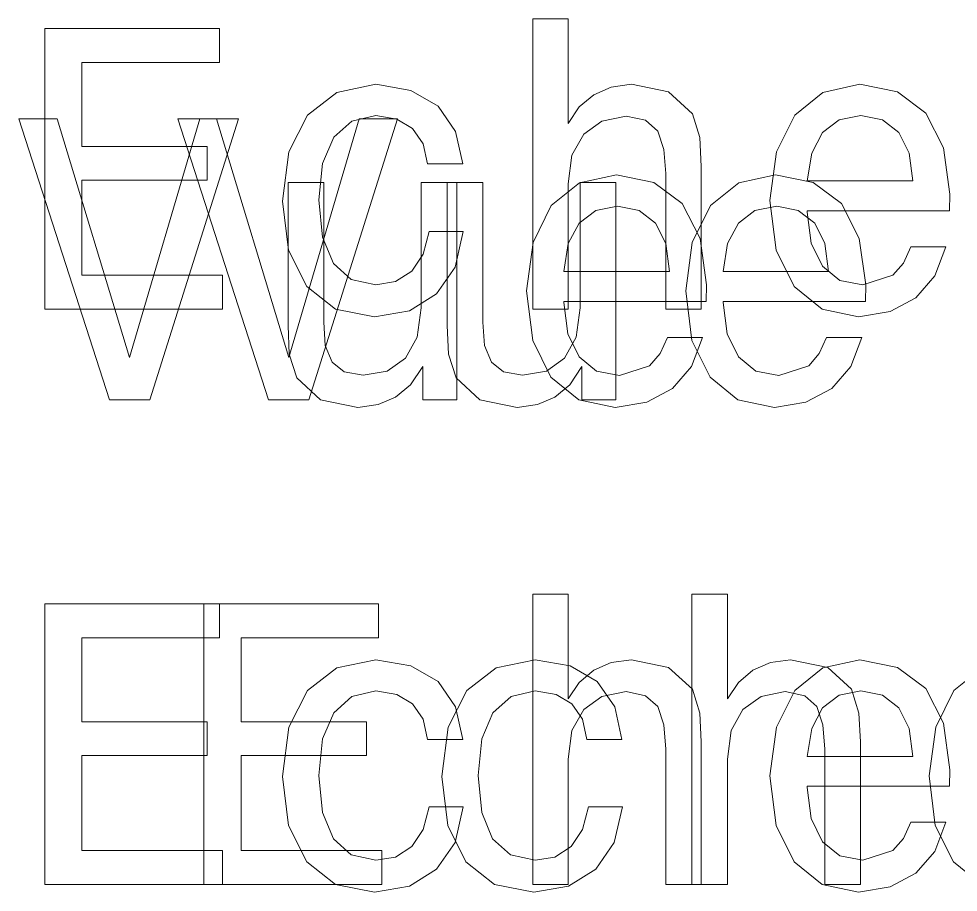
# Model space of a CAD drawing. Extents: x 468 to 804, y 295 to 621.
# Drawn here: x 591.25 to 602.96, y 386 to 396.89 of the extents above; entities that cross this region are included whole.
import ezdxf

# ---------------------------------------------------------------- set-up
doc = ezdxf.new("R2010")
doc.units = 0

msp = doc.modelspace()

# ---------------------------------------------------------------- linework, layer by layer
at = {"color": 7, "lineweight": 13}
for points in [[(597.655, 393.273), (598.099, 393.273), (598.099, 394.837), (598.144, 395.195), (598.291, 395.457), (598.518, 395.618), (598.82, 395.679), (599.062, 395.629), (599.214, 395.492), (599.289, 395.265), (599.314, 394.963), (599.314, 393.273), (599.758, 393.273), (599.758, 395.054), (599.738, 395.412), (599.647, 395.709), (599.35, 395.982), (598.886, 396.077), (598.633, 396.042), (598.417, 395.946), (598.235, 395.795), (598.099, 395.588), (598.099, 396.894), (597.655, 396.894)], [(591.568, 393.273), (593.787, 393.273), (593.787, 393.697), (592.032, 393.697), (592.032, 394.882), (593.595, 394.882), (593.595, 395.301), (592.032, 395.301), (592.032, 396.35), (593.747, 396.35), (593.747, 396.773), (591.568, 396.773)], [(596.344, 395.084), (596.783, 395.084), (596.692, 395.487), (596.475, 395.805), (596.137, 396.002), (595.698, 396.077), (595.214, 395.976), (594.846, 395.694), (594.614, 395.235), (594.533, 394.62), (594.609, 394.01), (594.836, 393.556), (595.194, 393.273), (595.683, 393.177), (596.117, 393.253), (596.455, 393.465), (596.687, 393.798), (596.788, 394.242), (596.364, 394.242), (596.288, 393.959), (596.147, 393.747), (595.945, 393.616), (595.698, 393.576), (595.391, 393.641), (595.169, 393.843), (595.033, 394.171), (594.987, 394.635), (595.033, 395.089), (595.174, 395.417), (595.401, 395.618), (595.698, 395.689), (595.961, 395.644), (596.157, 395.528), (596.288, 395.336)], [(601.079, 394.499), (602.855, 394.499), (602.86, 394.706), (602.779, 395.286), (602.557, 395.719), (602.204, 395.982), (601.735, 396.077), (601.276, 395.976), (600.923, 395.694), (600.696, 395.235), (600.615, 394.63), (600.691, 394.01), (600.918, 393.556), (601.266, 393.273), (601.72, 393.177), (602.113, 393.243), (602.436, 393.415), (602.673, 393.687), (602.809, 394.05), (602.371, 394.05), (602.28, 393.848), (602.149, 393.697), (601.775, 393.576), (601.488, 393.631), (601.271, 393.808), (601.13, 394.095), (601.079, 394.484)], [(593.505, 395.648), (592.627, 392.668), (591.724, 395.648), (591.245, 395.648), (592.375, 392.143), (592.879, 392.143), (593.984, 395.648)], [(595.491, 395.648), (594.613, 392.668), (593.711, 395.648), (593.231, 395.648), (594.361, 392.143), (594.865, 392.143), (595.97, 395.648)], [(601.079, 394.872), (601.135, 395.22), (601.271, 395.477), (601.478, 395.634), (601.75, 395.689), (602.018, 395.634), (602.224, 395.477), (602.35, 395.22), (602.396, 394.872)], [(598.043, 393.369), (599.819, 393.369), (599.824, 393.576), (599.743, 394.156), (599.521, 394.589), (599.168, 394.852), (598.699, 394.947), (598.24, 394.847), (597.887, 394.564), (597.66, 394.105), (597.579, 393.5), (597.655, 392.88), (597.882, 392.426), (598.23, 392.143), (598.684, 392.048), (599.077, 392.113), (599.4, 392.285), (599.637, 392.557), (599.773, 392.92), (599.335, 392.92), (599.244, 392.718), (599.113, 392.567), (598.739, 392.446), (598.452, 392.501), (598.235, 392.678), (598.094, 392.965), (598.043, 393.354)], [(600.03, 393.369), (601.805, 393.369), (601.81, 393.576), (601.729, 394.156), (601.507, 394.589), (601.154, 394.852), (600.685, 394.947), (600.226, 394.847), (599.873, 394.564), (599.646, 394.105), (599.566, 393.5), (599.641, 392.88), (599.868, 392.426), (600.216, 392.143), (600.67, 392.048), (601.064, 392.113), (601.386, 392.285), (601.623, 392.557), (601.76, 392.92), (601.321, 392.92), (601.23, 392.718), (601.099, 392.567), (600.726, 392.446), (600.438, 392.501), (600.221, 392.678), (600.08, 392.965), (600.03, 393.354)], [(596.707, 394.852), (596.263, 394.852), (596.263, 393.288), (596.213, 392.925), (596.067, 392.663), (595.84, 392.501), (595.542, 392.451), (595.305, 392.491), (595.154, 392.612), (595.068, 392.819), (595.048, 393.112), (595.048, 394.852), (594.604, 394.852), (594.604, 393.071), (594.619, 392.713), (594.715, 392.416), (595.007, 392.143), (595.476, 392.048), (595.729, 392.083), (595.945, 392.174), (596.132, 392.33), (596.283, 392.557), (596.283, 392.143), (596.707, 392.143)], [(598.693, 394.852), (598.249, 394.852), (598.249, 393.288), (598.199, 392.925), (598.053, 392.663), (597.826, 392.501), (597.528, 392.451), (597.291, 392.491), (597.14, 392.612), (597.054, 392.819), (597.034, 393.112), (597.034, 394.852), (596.59, 394.852), (596.59, 393.071), (596.605, 392.713), (596.701, 392.416), (596.994, 392.143), (597.463, 392.048), (597.715, 392.083), (597.932, 392.174), (598.118, 392.33), (598.27, 392.557), (598.27, 392.143), (598.693, 392.143)], [(598.043, 393.742), (598.099, 394.09), (598.235, 394.347), (598.442, 394.504), (598.714, 394.559), (598.982, 394.504), (599.188, 394.347), (599.314, 394.09), (599.36, 393.742)], [(600.03, 393.742), (600.085, 394.09), (600.221, 394.347), (600.428, 394.504), (600.7, 394.559), (600.968, 394.504), (601.174, 394.347), (601.301, 394.09), (601.346, 393.742)], [(597.655, 386.097), (598.099, 386.097), (598.099, 387.66), (598.144, 388.018), (598.291, 388.28), (598.518, 388.442), (598.82, 388.502), (599.062, 388.452), (599.214, 388.316), (599.289, 388.089), (599.314, 387.786), (599.314, 386.097), (599.758, 386.097), (599.758, 387.877), (599.738, 388.235), (599.647, 388.532), (599.35, 388.805), (598.886, 388.901), (598.633, 388.865), (598.417, 388.769), (598.235, 388.618), (598.099, 388.411), (598.099, 389.718), (597.655, 389.718)], [(599.641, 386.097), (600.085, 386.097), (600.085, 387.66), (600.131, 388.018), (600.277, 388.28), (600.504, 388.442), (600.806, 388.502), (601.048, 388.452), (601.2, 388.316), (601.275, 388.089), (601.301, 387.786), (601.301, 386.097), (601.744, 386.097), (601.744, 387.877), (601.724, 388.235), (601.633, 388.532), (601.336, 388.805), (600.872, 388.901), (600.62, 388.865), (600.403, 388.769), (600.221, 388.618), (600.085, 388.411), (600.085, 389.718), (599.641, 389.718)], [(591.568, 386.097), (593.787, 386.097), (593.787, 386.52), (592.032, 386.52), (592.032, 387.705), (593.595, 387.705), (593.595, 388.124), (592.032, 388.124), (592.032, 389.173), (593.747, 389.173), (593.747, 389.597), (591.568, 389.597)], [(593.554, 386.097), (595.773, 386.097), (595.773, 386.52), (594.018, 386.52), (594.018, 387.705), (595.582, 387.705), (595.582, 388.124), (594.018, 388.124), (594.018, 389.173), (595.733, 389.173), (595.733, 389.597), (593.554, 389.597)], [(596.344, 387.907), (596.783, 387.907), (596.692, 388.311), (596.475, 388.628), (596.137, 388.825), (595.698, 388.901), (595.214, 388.8), (594.846, 388.517), (594.614, 388.058), (594.533, 387.443), (594.609, 386.833), (594.836, 386.379), (595.194, 386.097), (595.683, 386.001), (596.117, 386.076), (596.455, 386.288), (596.687, 386.621), (596.788, 387.065), (596.364, 387.065), (596.288, 386.782), (596.147, 386.571), (595.945, 386.439), (595.698, 386.399), (595.391, 386.465), (595.169, 386.666), (595.033, 386.994), (594.987, 387.458), (595.033, 387.912), (595.174, 388.24), (595.401, 388.442), (595.698, 388.512), (595.961, 388.467), (596.157, 388.351), (596.288, 388.159)], [(598.33, 387.907), (598.769, 387.907), (598.678, 388.311), (598.461, 388.628), (598.123, 388.825), (597.685, 388.901), (597.2, 388.8), (596.832, 388.517), (596.6, 388.058), (596.52, 387.443), (596.595, 386.833), (596.822, 386.379), (597.18, 386.097), (597.669, 386.001), (598.103, 386.076), (598.441, 386.288), (598.673, 386.621), (598.774, 387.065), (598.35, 387.065), (598.275, 386.782), (598.133, 386.571), (597.932, 386.439), (597.685, 386.399), (597.377, 386.465), (597.155, 386.666), (597.019, 386.994), (596.974, 387.458), (597.019, 387.912), (597.16, 388.24), (597.387, 388.442), (597.685, 388.512), (597.947, 388.467), (598.144, 388.351), (598.275, 388.159)], [(601.079, 387.322), (602.855, 387.322), (602.86, 387.529), (602.779, 388.109), (602.557, 388.542), (602.204, 388.805), (601.735, 388.901), (601.276, 388.8), (600.923, 388.517), (600.696, 388.058), (600.615, 387.453), (600.691, 386.833), (600.918, 386.379), (601.266, 386.097), (601.72, 386.001), (602.113, 386.066), (602.436, 386.238), (602.673, 386.51), (602.809, 386.873), (602.371, 386.873), (602.28, 386.671), (602.149, 386.52), (601.775, 386.399), (601.488, 386.455), (601.271, 386.631), (601.13, 386.919), (601.079, 387.307)], [(601.079, 387.695), (601.135, 388.043), (601.271, 388.3), (601.478, 388.457), (601.75, 388.512), (602.018, 388.457), (602.224, 388.3), (602.35, 388.043), (602.396, 387.695)]]:
    msp.add_lwpolyline(points, close=True, dxfattribs=at)
msp.add_lwpolyline([(603.262, 388.8), (602.909, 388.517), (602.682, 388.058), (602.602, 387.453), (602.677, 386.833), (602.904, 386.379), (603.252, 386.097)], dxfattribs=at)

doc.saveas('drawing.dxf')
